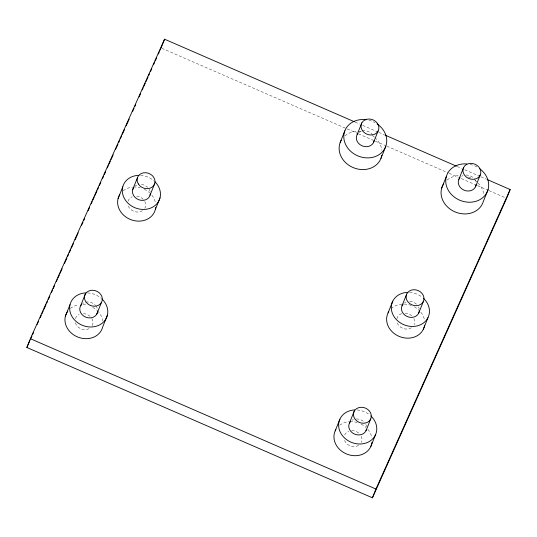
<?xml version="1.0" encoding="UTF-8"?>
<svg xmlns="http://www.w3.org/2000/svg" width="537" height="537" viewBox="0 0 537 537"><rect width="100%" height="100%" fill="white"/><g stroke="black" fill="none" stroke-linecap="round" stroke-linejoin="round"><path stroke-width="0.4" stroke-dasharray="2.69 2.01" d="M355.024 122.047L359.629 124.047M362.703 125.383L378.061 132.068M378.833 132.404L384.203 134.74M457.162 166.477L461.766 168.484M464.841 169.82L480.199 176.498M480.971 176.834L486.341 179.177M161.832 48.296L357.655 133.491M358.427 133.827L374.551 140.842M375.323 141.177L386.076 145.849M386.841 146.185L448.274 172.914M449.046 173.25L458.262 177.257M461.33 178.593L476.688 185.272M477.46 185.607L488.214 190.286M488.979 190.622L505.102 197.636M409.59 292.397A19.453 16.64 21.8 0 1 422.042 297.109M404.71 302.714A9.122 7.8 21.8 0 1 406.006 302.056M409.711 301.418A9.122 7.8 21.8 0 1 416.786 304.479M418.531 306.929A9.122 7.8 21.8 0 1 419.209 308.983M391.104 308.775A19.453 16.64 21.8 0 1 403.26 304.056M404.079 304.056A19.453 16.64 21.8 0 1 411.718 305.593M414.342 306.822A19.453 16.64 21.8 0 1 419.813 311.044M420.874 312.279A19.453 16.64 21.8 0 1 424.505 320.025M82.483 303.627A9.122 7.8 21.8 0 1 83.698 302.868M85.786 302.143A9.122 7.8 21.8 0 1 95.66 305.6M96.123 306.204A9.122 7.8 21.8 0 1 97.163 308.157M135.035 186.178A9.122 7.8 21.8 0 1 136.881 185.084M141.352 184.439A9.122 7.8 21.8 0 1 147.688 187.359M149.118 189.138A9.122 7.8 21.8 0 1 150.293 192.528M70.347 308.493A19.453 16.64 21.8 0 1 78.046 304.956M82.94 304.6A19.453 16.64 21.8 0 1 87.216 305.217M92.619 307.312A19.453 16.64 21.8 0 1 96.734 310.198M97.345 310.762A19.453 16.64 21.8 0 1 102.923 321.012M89.035 328.704A9.122 7.8 21.8 0 1 75.099 321.334M75.422 318.622A9.122 7.8 21.8 0 1 79.02 314.568M83.403 313.642A9.122 7.8 21.8 0 1 91.444 317.897M91.854 318.528A9.122 7.8 21.8 0 1 92.075 325.885M411.362 327.805A9.122 7.8 21.8 0 1 397.024 322.234M396.903 318.783A9.122 7.8 21.8 0 1 402.018 313.507M405.032 313.118A9.122 7.8 21.8 0 1 412.624 316.743M413.859 318.629A9.122 7.8 21.8 0 1 414.067 324.731M123.235 190.769A19.453 16.64 21.8 0 1 132.619 187.131M133.438 187.064A19.453 16.64 21.8 0 1 140.191 187.749M144.278 189.252A19.453 16.64 21.8 0 1 149.642 192.857M151.884 195.26A19.453 16.64 21.8 0 1 155.636 203.745M142.48 210.712A9.122 7.8 21.8 0 1 128.068 205.335M128.054 201.221A9.122 7.8 21.8 0 1 132.203 196.784M136.673 196.133A9.122 7.8 21.8 0 1 144.44 200.831M144.802 201.482A9.122 7.8 21.8 0 1 144.822 208.202M339.74 425.203A19.453 16.64 21.8 0 1 349.184 421.679M349.996 421.626A19.453 16.64 21.8 0 1 357.092 422.478M361.139 424.089A19.453 16.64 21.8 0 1 366.133 427.593M367.838 429.385A19.453 16.64 21.8 0 1 371.873 437.783M358.609 445.401A9.122 7.8 21.8 0 1 344.177 438.998M344.687 434.963A9.122 7.8 21.8 0 1 348.735 431.265M351.675 430.667A9.122 7.8 21.8 0 1 360.012 434.366M361.22 436.259A9.122 7.8 21.8 0 1 361.354 442.354M140.6 175.371A19.453 16.64 21.8 0 1 153.696 180.613M461.672 176.27A9.122 7.8 21.8 0 1 462.975 175.633M465.928 175.055A9.122 7.8 21.8 0 1 473.728 178.237M474.238 178.808A9.122 7.8 21.8 0 1 476.057 182.768M344.949 135.821A21.883 18.721 21.8 0 1 356.219 131.303M357.796 131.216A21.883 18.721 21.8 0 1 361.012 131.364M372.369 135.579A21.883 18.721 21.8 0 1 374.302 137.036M374.913 137.559A21.883 18.721 21.8 0 1 381.914 150.206M447.079 180.002A21.883 18.721 21.8 0 1 458.954 175.586M468.492 176.995A21.883 18.721 21.8 0 1 470.774 177.922M474.977 180.398A21.883 18.721 21.8 0 1 477.447 182.459M478.011 183.016A21.883 18.721 21.8 0 1 483.911 195.052M352.111 420.216A9.122 7.8 21.8 0 1 353.413 419.572M356.353 418.974A9.122 7.8 21.8 0 1 364.69 422.666M365.898 424.559A9.122 7.8 21.8 0 1 366.549 426.613M368.879 120.241A21.883 18.721 21.8 0 1 374.967 122.611M358.911 132.498A9.122 7.8 21.8 0 1 361.448 131.149M362.166 130.947A9.122 7.8 21.8 0 1 372.571 134.814M470.036 164.409A21.883 18.721 21.8 0 1 477.621 167.363M87.618 292.9A19.453 16.64 21.8 0 1 101.412 298.505M357.165 409.959A19.453 16.64 21.8 0 1 368.892 414.296"/><path stroke-width="0.81" d="M487.113 179.506L510.15 189.534L506.639 198.301L372.43 497.806L26.85 347.466L30.361 338.699L164.57 39.194L354.259 121.711M161.06 47.961L164.57 39.194M65.339 316.387L70.018 304.694M118.08 198.583L122.758 186.883M80.664 305.681L85.343 293.987M132.733 189.527L137.412 177.828M96.754 314.192L101.433 302.492A9.122 7.8 21.8 0 0 92.753 290.248A9.122 7.8 21.8 0 0 85.967 301.975A9.122 7.8 21.8 0 0 101.433 302.492M150.031 195.253L154.71 183.56M107.4 315.179L102.721 326.879A19.453 16.64 21.8 0 1 76.959 336.706A19.453 16.64 21.8 0 1 67.79 311.158M155.327 209.591L160.006 197.898M340.196 142.459L344.875 130.766M357.139 134.592L361.817 122.899M373.396 142.808L378.075 131.109A9.122 7.8 21.8 0 0 369.12 119.013A9.122 7.8 21.8 0 0 362.636 130.894A9.122 7.8 21.8 0 0 378.075 131.109M380.981 158.334L385.66 146.641M335.189 430.896L339.867 419.202M388.083 312.883L392.755 301.19M441.683 188.125L446.361 176.425M349.365 423.263L354.044 411.57M402.005 305.795L406.684 294.095M458.893 179.298L463.572 167.598M366.033 430.654L370.711 418.961A9.122 7.8 21.8 0 0 361.032 407.274A9.122 7.8 21.8 0 0 355.387 419.558A9.122 7.8 21.8 0 0 370.711 418.961M418.746 313.031L423.424 301.338A9.122 7.8 21.8 0 0 413.611 289.732A9.122 7.8 21.8 0 0 408.127 302.083A9.122 7.8 21.8 0 0 423.424 301.338M370.859 446.415L375.538 434.722M475.507 186.802L480.185 175.102A9.122 7.8 21.8 0 0 470.607 163.362A9.122 7.8 21.8 0 0 464.847 175.586A9.122 7.8 21.8 0 0 480.185 175.102M423.317 329.335L427.996 317.635M488.039 189.668L483.36 201.368A21.883 18.721 21.8 0 1 454.644 211.732A21.883 18.721 21.8 0 1 443.743 183.688M372.43 497.806L375.94 489.039L510.15 189.534M26.85 347.466L29.931 340.592M30.616 339.062L31.985 336.008M32.67 334.477L33.697 332.188M37.12 324.549L38.489 321.488M40.201 317.669L41.228 315.38M41.913 313.85L43.282 310.795M43.967 309.265L46.021 304.68M46.706 303.157L47.39 301.626M48.417 299.337L49.787 296.276M51.498 292.457L52.525 290.168M53.21 288.637L54.586 285.583M56.298 281.764L57.325 279.468M58.009 277.938L59.379 274.884M60.063 273.36L62.117 268.775M64.514 263.425L66.91 258.075M67.595 256.545L68.622 254.256M69.307 252.726L70.676 249.671M71.361 248.141L73.415 243.556M75.126 239.737L78.207 232.863M81.631 225.225L83 222.164M83.685 220.64L84.712 218.344M88.135 210.705L89.504 207.651M91.216 203.832L92.243 201.536M92.928 200.006L94.297 196.951M94.982 195.421L97.036 190.836M97.721 189.313L98.405 187.782M99.432 185.493L100.802 182.432M102.513 178.613L103.54 176.324M104.225 174.793L105.594 171.739M107.306 167.92L108.333 165.624M109.024 164.1L110.394 161.04M111.078 159.516L113.132 154.931M115.529 149.581L117.925 144.231M118.61 142.708L119.637 140.412M120.322 138.882L121.691 135.827M122.376 134.297L124.43 129.719M126.141 125.893L129.222 119.019M132.646 111.381L134.015 108.32M134.7 106.796L135.727 104.5M139.15 96.861L140.519 93.807M142.231 89.988L143.258 87.692M143.943 86.168L145.312 83.107M145.997 81.584L148.051 76.999M148.736 75.469L149.42 73.938M150.447 71.649L151.817 68.595M153.528 64.769L154.555 62.48M155.24 60.95L156.609 57.895M158.321 54.076L159.348 51.78M160.033 50.256L160.717 48.726M384.975 135.076L456.396 166.148M30.361 338.699L375.94 489.039M423.31 298.183A19.453 16.64 21.8 0 1 421.055 324.496A19.453 16.64 21.8 0 1 392.513 313.682A19.453 16.64 21.8 0 1 407.939 292.356M419.283 311.064A9.122 7.8 21.8 0 1 407.207 316.541A9.122 7.8 21.8 0 1 403.112 304.07M424.619 325.187A19.453 16.64 21.8 0 1 399.911 336.712A19.453 16.64 21.8 0 1 388.788 311.614M97.653 310.93A9.122 7.8 21.8 0 1 85.873 317.206A9.122 7.8 21.8 0 1 81.463 304.573M155.717 207.436A19.453 16.64 21.8 0 1 131.31 219.834A19.453 16.64 21.8 0 1 119.791 194.589M150.3 193.911A9.122 7.8 21.8 0 1 138.721 199.724A9.122 7.8 21.8 0 1 133.619 187.688M372.013 442.219A19.453 16.64 21.8 0 1 347.801 454.463A19.453 16.64 21.8 0 1 335.847 429.607M154.911 181.728A19.453 16.64 21.8 0 1 151.595 207.698A19.453 16.64 21.8 0 1 123.423 196.421A19.453 16.64 21.8 0 1 138.949 175.337M476.084 184.842A9.122 7.8 21.8 0 1 463.874 190.105A9.122 7.8 21.8 0 1 460.034 177.593M381.841 155.18A21.883 18.721 21.8 0 1 354.306 168.034A21.883 18.721 21.8 0 1 341.243 140.251M366.476 429.365A9.122 7.8 21.8 0 1 354.084 433.883A9.122 7.8 21.8 0 1 350.493 421.558M377.048 123.879A21.883 18.721 21.8 0 1 378.115 155.227A21.883 18.721 21.8 0 1 344.7 142.218A21.883 18.721 21.8 0 1 366.489 119.771M374.088 140.889A9.122 7.8 21.8 0 1 361.878 145.735A9.122 7.8 21.8 0 1 357.911 133.465M479.655 168.699A21.883 18.721 21.8 0 1 480.038 199.576A21.883 18.721 21.8 0 1 446.878 187.259A21.883 18.721 21.8 0 1 466.834 163.939M102.023 299.062A19.453 16.64 21.8 0 1 99.177 325.12A19.453 16.64 21.8 0 1 70.857 314.232A19.453 16.64 21.8 0 1 85.967 292.893M370.812 415.9A19.453 16.64 21.8 0 1 368.409 442.025A19.453 16.64 21.8 0 1 339.955 431.5A19.453 16.64 21.8 0 1 354.675 409.926M138.324 183.943A9.122 7.8 21.8 0 0 153.824 185.393A9.122 7.8 21.8 0 0 146.03 172.739A9.122 7.8 21.8 0 0 138.324 183.943"/></g></svg>
